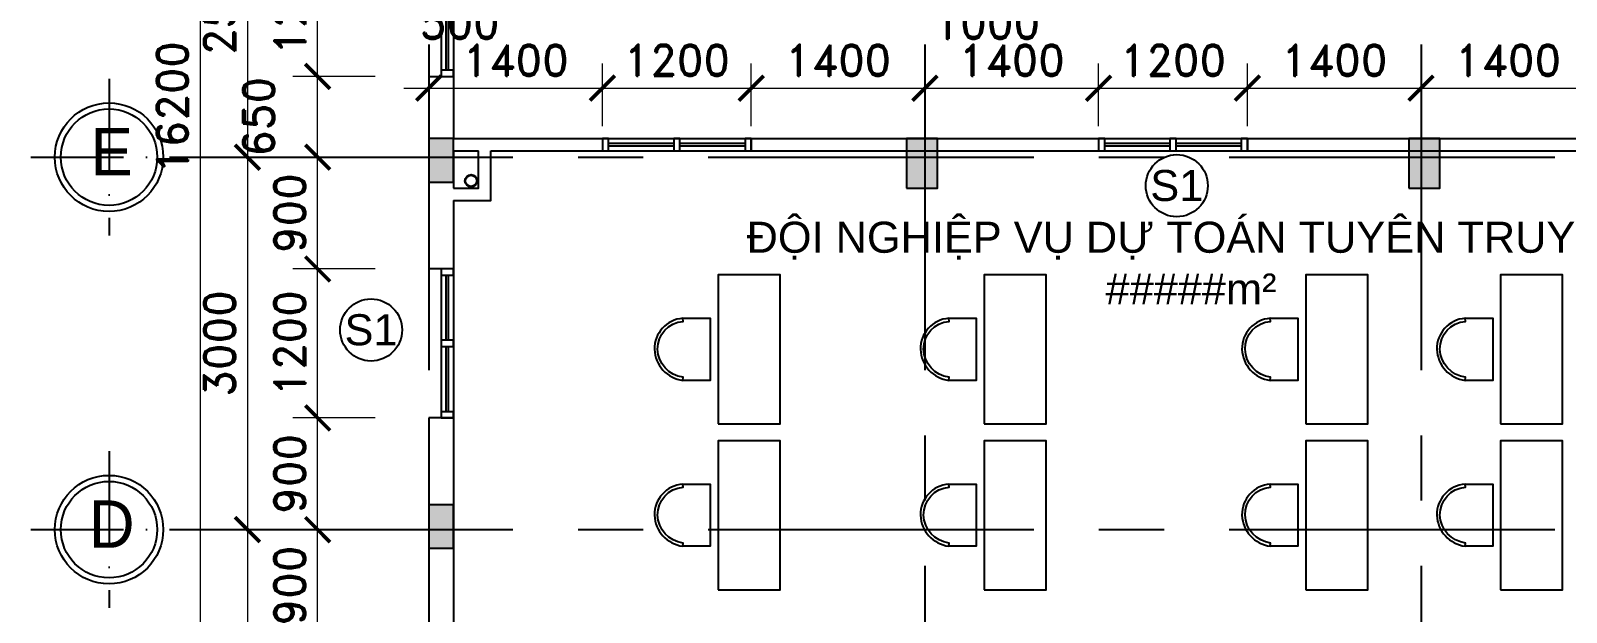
# Model space of a CAD drawing. Header units: inches. Extents: x 452443 to 881249, y 975131 to 1198310.
# Drawn here: x 675110 to 687490, y 1183633 to 1188317 of the extents above; entities that cross this region are included whole.
import ezdxf
from ezdxf.enums import TextEntityAlignment as Align

# ---------------------------------------------------------------- set-up
doc = ezdxf.new("R2010")
doc.units = ezdxf.units.IN
doc.header["$LTSCALE"] = 3.5
doc.header["$MEASUREMENT"] = 0
doc.linetypes.add('ACAD_ISO10W100', pattern=[18, 12, -3, 0, -3])
doc.linetypes.add('CENTER', pattern=[2, 1.25, -0.25, 0.25, -0.25])
for name, color, linetype in [('cot', 1, 'Continuous'), ('CUA', 4, 'Continuous'), ('DOOR-84', 84, 'Continuous'), ('hatch vl', 4, 'Continuous'), ('NOI THAT', 42, 'Continuous'), ('phong', 2, 'Continuous'), ('text', 3, 'Continuous'), ('TEXT2', 7, 'Continuous'), ('thuocdo', 3, 'Continuous'), ('Truc', 252, 'Continuous'), ('VISIONABLE-LINE126', 126, 'Continuous')]:
    doc.layers.add(name, color=color, linetype=linetype)
doc.styles.add('chu 1', font='VHELVEN0.TTF')
doc.styles.add('romand', font='romand.shx')
doc.styles.add('STYLE5', font='VAVON_.TTF')
doc.styles.add('VNI-HELVE', font='VHELVEN0.TTF')
doc.dimstyles.new('TL100', dxfattribs={"dimscale": 100, "dimtxt": 2.5, "dimasz": 2, "dimexe": 2, "dimexo": 1, "dimgap": 1, "dimtad": 1, "dimdec": 0, "dimzin": 0, "dimdsep": 46, "dimtxsty": 'romand', "dimblk": 'ARCHTICK', "dimcen": 2, "dimdle": 2, "dimclrd": 256, "dimclre": 256, "dimclrt": 7, "dimadec": 0, "dimazin": 0, "dimtfac": 0.004, "dimtdec": 0, "dimtmove": 2, "dimatfit": 3, "dimfxl": 1, "dimtolj": 1, "dimtzin": 0, "dimlwd": 20, "dimlwe": 20, "dimarcsym": 1})

# ---------------------------------------------------------------- blocks, each defined once
blk = doc.blocks.new('CS-1200')
for p, q in [((0, 100), (1200, 100)), ((0, 0), (1200, 0)), ((575, 60), (50, 60)), ((575, 40), (50, 40)), ((1150, 60), (625, 60)), ((1150, 40), (625, 40))]:
    blk.add_line(p, q)
at = {"ltscale": 5}
for points in [[(0, 0), (50, 0), (50, 100), (0, 100)], [(575, 0), (625, 0), (625, 100), (575, 100)], [(1150, 0), (1200, 0), (1200, 100), (1150, 100)]]:
    blk.add_lwpolyline(points, close=True, dxfattribs=at)
blk = doc.blocks.new('banhoc')
blk.add_lwpolyline([(-600, -500), (-600, 0), (600, 0), (600, -500)], close=True)
blk.add_lwpolyline([(250, -786), (250, -564), (-250, -564), (-250, -786)])
blk.add_lwpolyline([(1, -989, 0.400527), (225, -784), (250, -786, -0.400825), (0, -1014, -0.365678), (-250, -786), (-225, -783, 0.365407)], format="xyb", close=True)
blk = doc.blocks.new('truc tron')
at = {"layer": 'DOOR-84', "linetype": 'ACAD_ISO10W100', "ltscale": 20}
for p, q in [((0, -710), (0, 710)), ((710, 0), (-710, 0))]:
    blk.add_line(p, q, dxfattribs=at)
at = {"layer": 'DOOR-84', "linetype": 'Continuous'}
blk.add_circle((0, 0), 492, dxfattribs=at)
at = {"layer": 'NOI THAT', "linetype": 'Continuous'}
blk.add_circle((0, 0), 437, dxfattribs=at)
blk = doc.blocks.new('_ArchTick')
at = {"color": 0, "linetype": 'ByBlock', "const_width": 0.15}
blk.add_lwpolyline([(-0.5, -0.5), (0.5, 0.5)], dxfattribs=at)
blk = doc.blocks.new('*D3160')
at = {"layer": 'DEFPOINTS', "color": 0}
for p in [(677162, 1189798), (676857, 1187298), (677162, 1187298)]:
    blk.add_point(p, dxfattribs=at)
at = {"layer": 'thuocdo', "lineweight": 20}
for p, q in [((676857, 1189998), (676857, 1187098)), ((677062, 1189798), (676657, 1189798)), ((677062, 1187298), (676657, 1187298))]:
    blk.add_line(p, q, dxfattribs=at)
at = {"layer": 'thuocdo', "lineweight": 20, "xscale": 200, "yscale": 200, "zscale": 200}
for p, rotation in [((676857, 1189798), 90), ((676857, 1187298), 270)]:
    blk.add_blockref('_ArchTick', p, dxfattribs=dict(at, rotation=rotation))
at = {"layer": 'thuocdo', "color": 7, "insert": (676632, 1188548), "char_height": 250, "attachment_point": 5, "rotation": 90, "style": 'romand'}
blk.add_mtext('\\A1;2500', dxfattribs=at)
blk = doc.blocks.new('*D3161')
at = {"layer": 'DEFPOINTS', "color": 0}
for p in [(677162, 1187298), (676857, 1184298), (677802, 1184298)]:
    blk.add_point(p, dxfattribs=at)
at = {"layer": 'thuocdo', "lineweight": 20}
for p, q in [((676857, 1187498), (676857, 1184098)), ((677062, 1187298), (676657, 1187298)), ((677702, 1184298), (676657, 1184298))]:
    blk.add_line(p, q, dxfattribs=at)
at = {"layer": 'thuocdo', "lineweight": 20, "xscale": 200, "yscale": 200, "zscale": 200}
for p, rotation in [((676857, 1187298), 90), ((676857, 1184298), 270)]:
    blk.add_blockref('_ArchTick', p, dxfattribs=dict(at, rotation=rotation))
at = {"layer": 'thuocdo', "color": 7, "insert": (676632, 1185798), "char_height": 250, "attachment_point": 5, "rotation": 90, "style": 'romand'}
blk.add_mtext('\\A1;3000', dxfattribs=at)
blk = doc.blocks.new('*D3162')
at = {"layer": 'DEFPOINTS', "color": 0}
for p in [(677802, 1184298), (676857, 1181298), (678169, 1181298)]:
    blk.add_point(p, dxfattribs=at)
at = {"layer": 'thuocdo', "lineweight": 20}
for p, q in [((676857, 1184498), (676857, 1181098)), ((677702, 1184298), (676657, 1184298)), ((678069, 1181298), (676657, 1181298))]:
    blk.add_line(p, q, dxfattribs=at)
at = {"layer": 'thuocdo', "lineweight": 20, "xscale": 200, "yscale": 200, "zscale": 200}
for p, rotation in [((676857, 1184298), 90), ((676857, 1181298), 270)]:
    blk.add_blockref('_ArchTick', p, dxfattribs=dict(at, rotation=rotation))
at = {"layer": 'thuocdo', "color": 7, "insert": (676632, 1182798), "char_height": 250, "attachment_point": 5, "rotation": 90, "style": 'romand'}
blk.add_mtext('\\A1;3000', dxfattribs=at)
blk = doc.blocks.new('*D3164')
at = {"layer": 'DEFPOINTS', "color": 0}
for p in [(678274, 1195798), (676477, 1179598), (678259, 1179598)]:
    blk.add_point(p, dxfattribs=at)
at = {"layer": 'thuocdo', "lineweight": 20}
for p, q in [((676477, 1195998), (676477, 1179398)), ((678174, 1195798), (676277, 1195798)), ((678159, 1179598), (676277, 1179598))]:
    blk.add_line(p, q, dxfattribs=at)
at = {"layer": 'thuocdo', "lineweight": 20, "xscale": 200, "yscale": 200, "zscale": 200}
for p, rotation in [((676477, 1195798), 90), ((676477, 1179598), 270)]:
    blk.add_blockref('_ArchTick', p, dxfattribs=dict(at, rotation=rotation))
at = {"layer": 'thuocdo', "color": 7, "insert": (676252, 1187698), "char_height": 250, "attachment_point": 5, "rotation": 90, "style": 'romand'}
blk.add_mtext('\\A1;16200', dxfattribs=at)
blk = doc.blocks.new('*D3204')
at = {"layer": 'DEFPOINTS', "color": 0}
for p in [(677423, 1184298), (677987, 1184298), (677987, 1183398)]:
    blk.add_point(p, dxfattribs=at)
at = {"layer": 'thuocdo', "lineweight": 20}
for p, q in [((677423, 1183198), (677423, 1184498)), ((677887, 1184298), (677223, 1184298)), ((677887, 1183398), (677223, 1183398))]:
    blk.add_line(p, q, dxfattribs=at)
at = {"layer": 'thuocdo', "lineweight": 20, "xscale": 200, "yscale": 200, "zscale": 200}
for p, rotation in [((677423, 1184298), 90), ((677423, 1183398), 270)]:
    blk.add_blockref('_ArchTick', p, dxfattribs=dict(at, rotation=rotation))
at = {"layer": 'thuocdo', "color": 7, "insert": (677198, 1183848), "char_height": 250, "attachment_point": 5, "rotation": 90, "style": 'romand'}
blk.add_mtext('\\A1;900', dxfattribs=at)
blk = doc.blocks.new('*D3205')
at = {"layer": 'DEFPOINTS', "color": 0}
for p in [(677423, 1185198), (677987, 1185198), (677987, 1184298)]:
    blk.add_point(p, dxfattribs=at)
at = {"layer": 'thuocdo', "lineweight": 20}
for p, q in [((677423, 1184098), (677423, 1185398)), ((677887, 1185198), (677223, 1185198)), ((677887, 1184298), (677223, 1184298))]:
    blk.add_line(p, q, dxfattribs=at)
at = {"layer": 'thuocdo', "lineweight": 20, "xscale": 200, "yscale": 200, "zscale": 200}
for p, rotation in [((677423, 1185198), 90), ((677423, 1184298), 270)]:
    blk.add_blockref('_ArchTick', p, dxfattribs=dict(at, rotation=rotation))
at = {"layer": 'thuocdo', "color": 7, "insert": (677198, 1184748), "char_height": 250, "attachment_point": 5, "rotation": 90, "style": 'romand'}
blk.add_mtext('\\A1;900', dxfattribs=at)
blk = doc.blocks.new('*D3206')
at = {"layer": 'DEFPOINTS', "color": 0}
for p in [(677423, 1186398), (677987, 1186398), (677987, 1185198)]:
    blk.add_point(p, dxfattribs=at)
at = {"layer": 'thuocdo', "lineweight": 20}
for p, q in [((677423, 1184998), (677423, 1186598)), ((677887, 1186398), (677223, 1186398)), ((677887, 1185198), (677223, 1185198))]:
    blk.add_line(p, q, dxfattribs=at)
at = {"layer": 'thuocdo', "lineweight": 20, "xscale": 200, "yscale": 200, "zscale": 200}
for p, rotation in [((677423, 1186398), 90), ((677423, 1185198), 270)]:
    blk.add_blockref('_ArchTick', p, dxfattribs=dict(at, rotation=rotation))
at = {"layer": 'thuocdo', "color": 7, "insert": (677198, 1185798), "char_height": 250, "attachment_point": 5, "rotation": 90, "style": 'romand'}
blk.add_mtext('\\A1;1200', dxfattribs=at)
blk = doc.blocks.new('*D3207')
at = {"layer": 'DEFPOINTS', "color": 0}
for p in [(677423, 1187298), (677987, 1187298), (677987, 1186398)]:
    blk.add_point(p, dxfattribs=at)
at = {"layer": 'thuocdo', "lineweight": 20}
for p, q in [((677423, 1186198), (677423, 1187498)), ((677887, 1187298), (677223, 1187298)), ((677887, 1186398), (677223, 1186398))]:
    blk.add_line(p, q, dxfattribs=at)
at = {"layer": 'thuocdo', "lineweight": 20, "xscale": 200, "yscale": 200, "zscale": 200}
for p, rotation in [((677423, 1187298), 90), ((677423, 1186398), 270)]:
    blk.add_blockref('_ArchTick', p, dxfattribs=dict(at, rotation=rotation))
at = {"layer": 'thuocdo', "color": 7, "insert": (677198, 1186848), "char_height": 250, "attachment_point": 5, "rotation": 90, "style": 'romand'}
blk.add_mtext('\\A1;900', dxfattribs=at)
blk = doc.blocks.new('*D3208')
at = {"layer": 'DEFPOINTS', "color": 0}
for p in [(677423, 1187948), (677987, 1187948), (677987, 1187298)]:
    blk.add_point(p, dxfattribs=at)
at = {"layer": 'thuocdo', "lineweight": 20}
for p, q in [((677423, 1187098), (677423, 1188148)), ((677887, 1187948), (677223, 1187948)), ((677887, 1187298), (677223, 1187298))]:
    blk.add_line(p, q, dxfattribs=at)
at = {"layer": 'thuocdo', "lineweight": 20, "xscale": 200, "yscale": 200, "zscale": 200}
for p, rotation in [((677423, 1187948), 90), ((677423, 1187298), 270)]:
    blk.add_blockref('_ArchTick', p, dxfattribs=dict(at, rotation=rotation))
at = {"layer": 'thuocdo', "color": 7, "insert": (676948, 1187623), "char_height": 250, "attachment_point": 5, "rotation": 90, "style": 'romand'}
blk.add_mtext('\\A1;650', dxfattribs=at)
blk = doc.blocks.new('*D3209')
at = {"layer": 'DEFPOINTS', "color": 0}
for p in [(677423, 1189148), (677987, 1189148), (677987, 1187948)]:
    blk.add_point(p, dxfattribs=at)
at = {"layer": 'thuocdo', "lineweight": 20}
for p, q in [((677423, 1187748), (677423, 1189348)), ((677887, 1189148), (677223, 1189148)), ((677887, 1187948), (677223, 1187948))]:
    blk.add_line(p, q, dxfattribs=at)
at = {"layer": 'thuocdo', "lineweight": 20, "xscale": 200, "yscale": 200, "zscale": 200}
for p, rotation in [((677423, 1189148), 90), ((677423, 1187948), 270)]:
    blk.add_blockref('_ArchTick', p, dxfattribs=dict(at, rotation=rotation))
at = {"layer": 'thuocdo', "color": 7, "insert": (677198, 1188548), "char_height": 250, "attachment_point": 5, "rotation": 90, "style": 'romand'}
blk.add_mtext('\\A1;1200', dxfattribs=at)
blk = doc.blocks.new('*D3251')
at = {"layer": 'DEFPOINTS', "color": 0}
for p in [(679719, 1187854), (678319, 1187518), (679719, 1187448)]:
    blk.add_point(p, dxfattribs=at)
at = {"layer": 'thuocdo', "lineweight": 20}
for p, q in [((678319, 1187618), (678319, 1188054)), ((679719, 1187548), (679719, 1188054)), ((678119, 1187854), (679919, 1187854))]:
    blk.add_line(p, q, dxfattribs=at)
at = {"layer": 'thuocdo', "lineweight": 20, "xscale": 200, "yscale": 200, "zscale": 200, "rotation": 180}
blk.add_blockref('_ArchTick', (678319, 1187854), dxfattribs=at)
at = {"layer": 'thuocdo', "lineweight": 20, "xscale": 200, "yscale": 200, "zscale": 200}
blk.add_blockref('_ArchTick', (679719, 1187854), dxfattribs=at)
at = {"layer": 'thuocdo', "color": 7, "insert": (679019, 1188079), "char_height": 250, "attachment_point": 5, "style": 'romand'}
blk.add_mtext('\\A1;1400', dxfattribs=at)
blk = doc.blocks.new('*D3252')
at = {"layer": 'DEFPOINTS', "color": 0}
for p in [(680919, 1187854), (679719, 1187448), (680919, 1187448)]:
    blk.add_point(p, dxfattribs=at)
at = {"layer": 'thuocdo', "lineweight": 20}
for p, q in [((679719, 1187548), (679719, 1188054)), ((680919, 1187548), (680919, 1188054)), ((679519, 1187854), (681119, 1187854))]:
    blk.add_line(p, q, dxfattribs=at)
at = {"layer": 'thuocdo', "lineweight": 20, "xscale": 200, "yscale": 200, "zscale": 200, "rotation": 180}
blk.add_blockref('_ArchTick', (679719, 1187854), dxfattribs=at)
at = {"layer": 'thuocdo', "lineweight": 20, "xscale": 200, "yscale": 200, "zscale": 200}
blk.add_blockref('_ArchTick', (680919, 1187854), dxfattribs=at)
at = {"layer": 'thuocdo', "color": 7, "insert": (680319, 1188079), "char_height": 250, "attachment_point": 5, "style": 'romand'}
blk.add_mtext('\\A1;1200', dxfattribs=at)
blk = doc.blocks.new('*D3253')
at = {"layer": 'DEFPOINTS', "color": 0}
for p in [(682319, 1187854), (682319, 1187573), (680919, 1187448)]:
    blk.add_point(p, dxfattribs=at)
at = {"layer": 'thuocdo', "lineweight": 20}
for p, q in [((680919, 1187548), (680919, 1188054)), ((682319, 1187673), (682319, 1188054)), ((680719, 1187854), (682519, 1187854))]:
    blk.add_line(p, q, dxfattribs=at)
at = {"layer": 'thuocdo', "lineweight": 20, "xscale": 200, "yscale": 200, "zscale": 200, "rotation": 180}
blk.add_blockref('_ArchTick', (680919, 1187854), dxfattribs=at)
at = {"layer": 'thuocdo', "lineweight": 20, "xscale": 200, "yscale": 200, "zscale": 200}
blk.add_blockref('_ArchTick', (682319, 1187854), dxfattribs=at)
at = {"layer": 'thuocdo', "color": 7, "insert": (681619, 1188079), "char_height": 250, "attachment_point": 5, "style": 'romand'}
blk.add_mtext('\\A1;1400', dxfattribs=at)
blk = doc.blocks.new('*D3254')
at = {"layer": 'DEFPOINTS', "color": 0}
for p in [(683719, 1187854), (682319, 1187573), (683719, 1187448)]:
    blk.add_point(p, dxfattribs=at)
at = {"layer": 'thuocdo', "lineweight": 20}
for p, q in [((682319, 1187673), (682319, 1188054)), ((683719, 1187548), (683719, 1188054)), ((682119, 1187854), (683919, 1187854))]:
    blk.add_line(p, q, dxfattribs=at)
at = {"layer": 'thuocdo', "lineweight": 20, "xscale": 200, "yscale": 200, "zscale": 200, "rotation": 180}
blk.add_blockref('_ArchTick', (682319, 1187854), dxfattribs=at)
at = {"layer": 'thuocdo', "lineweight": 20, "xscale": 200, "yscale": 200, "zscale": 200}
blk.add_blockref('_ArchTick', (683719, 1187854), dxfattribs=at)
at = {"layer": 'thuocdo', "color": 7, "insert": (683019, 1188079), "char_height": 250, "attachment_point": 5, "style": 'romand'}
blk.add_mtext('\\A1;1400', dxfattribs=at)
blk = doc.blocks.new('*D3255')
at = {"layer": 'DEFPOINTS', "color": 0}
for p in [(684919, 1187854), (683719, 1187448), (684919, 1187448)]:
    blk.add_point(p, dxfattribs=at)
at = {"layer": 'thuocdo', "lineweight": 20}
for p, q in [((683719, 1187548), (683719, 1188054)), ((684919, 1187548), (684919, 1188054)), ((683519, 1187854), (685119, 1187854))]:
    blk.add_line(p, q, dxfattribs=at)
at = {"layer": 'thuocdo', "lineweight": 20, "xscale": 200, "yscale": 200, "zscale": 200, "rotation": 180}
blk.add_blockref('_ArchTick', (683719, 1187854), dxfattribs=at)
at = {"layer": 'thuocdo', "lineweight": 20, "xscale": 200, "yscale": 200, "zscale": 200}
blk.add_blockref('_ArchTick', (684919, 1187854), dxfattribs=at)
at = {"layer": 'thuocdo', "color": 7, "insert": (684319, 1188079), "char_height": 250, "attachment_point": 5, "style": 'romand'}
blk.add_mtext('\\A1;1200', dxfattribs=at)
blk = doc.blocks.new('*D3256')
at = {"layer": 'DEFPOINTS', "color": 0}
for p in [(686319, 1187854), (686319, 1187518), (684919, 1187448)]:
    blk.add_point(p, dxfattribs=at)
at = {"layer": 'thuocdo', "lineweight": 20}
for p, q in [((684919, 1187548), (684919, 1188054)), ((686319, 1187618), (686319, 1188054)), ((684719, 1187854), (686519, 1187854))]:
    blk.add_line(p, q, dxfattribs=at)
at = {"layer": 'thuocdo', "lineweight": 20, "xscale": 200, "yscale": 200, "zscale": 200, "rotation": 180}
blk.add_blockref('_ArchTick', (684919, 1187854), dxfattribs=at)
at = {"layer": 'thuocdo', "lineweight": 20, "xscale": 200, "yscale": 200, "zscale": 200}
blk.add_blockref('_ArchTick', (686319, 1187854), dxfattribs=at)
at = {"layer": 'thuocdo', "color": 7, "insert": (685619, 1188079), "char_height": 250, "attachment_point": 5, "style": 'romand'}
blk.add_mtext('\\A1;1400', dxfattribs=at)
blk = doc.blocks.new('*D3257')
at = {"layer": 'DEFPOINTS', "color": 0}
for p in [(687719, 1187854), (686319, 1187518), (687719, 1187448)]:
    blk.add_point(p, dxfattribs=at)
at = {"layer": 'thuocdo', "lineweight": 20}
for p, q in [((686319, 1187618), (686319, 1188054)), ((687719, 1187548), (687719, 1188054)), ((686119, 1187854), (687919, 1187854))]:
    blk.add_line(p, q, dxfattribs=at)
at = {"layer": 'thuocdo', "lineweight": 20, "xscale": 200, "yscale": 200, "zscale": 200, "rotation": 180}
blk.add_blockref('_ArchTick', (686319, 1187854), dxfattribs=at)
at = {"layer": 'thuocdo', "lineweight": 20, "xscale": 200, "yscale": 200, "zscale": 200}
blk.add_blockref('_ArchTick', (687719, 1187854), dxfattribs=at)
at = {"layer": 'thuocdo', "color": 7, "insert": (687019, 1188079), "char_height": 250, "attachment_point": 5, "style": 'romand'}
blk.add_mtext('\\A1;1400', dxfattribs=at)
blk = doc.blocks.new('*D3267')
at = {"layer": 'DEFPOINTS', "color": 0}
for p in [(683319, 1189648), (682319, 1189580), (682319, 1189102)]:
    blk.add_point(p, dxfattribs=at)
at = {"layer": 'thuocdo', "linetype": 'Continuous', "lineweight": 20}
for p, q in [((683319, 1189548), (683319, 1188902)), ((682319, 1189480), (682319, 1188902)), ((683519, 1189102), (682119, 1189102))]:
    blk.add_line(p, q, dxfattribs=at)
at = {"layer": 'thuocdo', "lineweight": 20, "xscale": 200, "yscale": 200, "zscale": 200, "rotation": 180}
blk.add_blockref('_ArchTick', (682319, 1189102), dxfattribs=at)
at = {"layer": 'thuocdo', "lineweight": 20, "xscale": 200, "yscale": 200, "zscale": 200}
blk.add_blockref('_ArchTick', (683319, 1189102), dxfattribs=at)
at = {"layer": 'thuocdo', "color": 7, "insert": (682819, 1188377), "char_height": 250, "attachment_point": 5, "style": 'romand'}
blk.add_mtext('\\A1;1000', dxfattribs=at)
blk = doc.blocks.new('*D3270')
at = {"layer": 'DEFPOINTS', "color": 0}
for p in [(678319, 1189618), (678819, 1189648), (678319, 1189102)]:
    blk.add_point(p, dxfattribs=at)
at = {"layer": 'thuocdo', "linetype": 'Continuous', "lineweight": 20}
for p, q in [((678319, 1189518), (678319, 1188902)), ((678819, 1189548), (678819, 1188902)), ((679019, 1189102), (678119, 1189102))]:
    blk.add_line(p, q, dxfattribs=at)
at = {"layer": 'thuocdo', "lineweight": 20, "xscale": 200, "yscale": 200, "zscale": 200, "rotation": 180}
blk.add_blockref('_ArchTick', (678319, 1189102), dxfattribs=at)
at = {"layer": 'thuocdo', "lineweight": 20, "xscale": 200, "yscale": 200, "zscale": 200}
blk.add_blockref('_ArchTick', (678819, 1189102), dxfattribs=at)
at = {"layer": 'thuocdo', "color": 7, "insert": (678569, 1188377), "char_height": 250, "attachment_point": 5, "style": 'romand'}
blk.add_mtext('\\A1;500', dxfattribs=at)

msp = doc.modelspace()

# ---------------------------------------------------------------- hatches: boundary and pattern name
at = {"layer": 'cot'}
for points in [[(678319.4, 1187098.2), (678519.4, 1187098.2), (678519.4, 1187448.2), (678319.4, 1187448.2)], [(682169.4, 1187048.2), (682419.4, 1187048.2), (682419.4, 1187448.2), (682169.4, 1187448.2)], [(686219.4, 1187048.2), (686469.4, 1187048.2), (686469.4, 1187448.2), (686219.4, 1187448.2)], [(686219.4, 1187048.2), (686469.4, 1187048.2), (686469.4, 1187448.2), (686219.4, 1187448.2)], [(678319.4, 1184148.2), (678519.4, 1184148.2), (678519.4, 1184498.2), (678319.4, 1184498.2)]]:
    msp.add_hatch(color=256, dxfattribs=at).paths.add_polyline_path(points)

# ---------------------------------------------------------------- linework, layer by layer
for points in [[(678319.4, 1187098.2), (678519.4, 1187098.2), (678519.4, 1187448.2), (678319.4, 1187448.2)], [(682169.4, 1187048.2), (682419.4, 1187048.2), (682419.4, 1187448.2), (682169.4, 1187448.2)], [(686219.4, 1187048.2), (686469.4, 1187048.2), (686469.4, 1187448.2), (686219.4, 1187448.2)], [(686219.4, 1187048.2), (686469.4, 1187048.2), (686469.4, 1187448.2), (686219.4, 1187448.2)], [(678319.4, 1184148.2), (678519.4, 1184148.2), (678519.4, 1184498.2), (678319.4, 1184498.2)]]:
    msp.add_lwpolyline(points, close=True, dxfattribs=at)
at = {"layer": 'hatch vl'}
for centre in [(684349.9, 1187068.6), (677853.9, 1185906.5)]:
    msp.add_circle(centre, 250, dxfattribs=at)
at = {"layer": 'phong'}
for p, q in [((682319.4, 1187448.2), (683719.4, 1187448.2)), ((684919.4, 1187448.2), (687719.4, 1187448.2)), ((682319.4, 1187348.2), (683719.4, 1187348.2)), ((684919.4, 1187348.2), (687719.4, 1187348.2))]:
    msp.add_line(p, q, dxfattribs=at)
for points in [[(678319.4, 1187948.2), (678319.4, 1186398.2)], [(678319.4, 1187948.2), (678519.4, 1187948.2)], [(678519.4, 1187948.2), (678519.4, 1187448.2)], [(678519.4, 1187448.2), (679719.4, 1187448.2)], [(679719.4, 1187448.2), (679719.4, 1187348.2)], [(680919.4, 1187448.2), (680919.4, 1187348.2)], [(680919.4, 1187448.2), (682319.4, 1187448.2)], [(683719.4, 1187448.2), (683719.4, 1187348.2)], [(684919.4, 1187448.2), (684919.4, 1187348.2)], [(678519.4, 1187348.2), (678519.4, 1187048.2)], [(678519.4, 1187348.2), (678719.4, 1187348.2)], [(678519.4, 1187048.2), (678719.4, 1187048.2), (678719.4, 1187348.2)], [(678519.4, 1186948.2), (678819.4, 1186948.2), (678819.4, 1187348.2)], [(678819.4, 1187348.2), (679719.4, 1187348.2)], [(680919.4, 1187348.2), (682319.4, 1187348.2)], [(678519.4, 1186948.2), (678519.4, 1186398.2)], [(678519.4, 1186398.2), (678319.4, 1186398.2)], [(678319.4, 1185198.2), (678319.4, 1183398.2)], [(678519.4, 1185198.2), (678319.4, 1185198.2)], [(678519.4, 1185198.2), (678519.4, 1183398.2)]]:
    msp.add_lwpolyline(points, dxfattribs=at)
at = {"layer": 'thuocdo'}
for radius in [50, 45]:
    msp.add_circle((678660.3, 1187107.7), radius, dxfattribs=at)
at = {"layer": 'Truc', "linetype": 'CENTER', "ltscale": 600}
for points in [[(678319.4, 1196606.8), (678319.4, 1176688.6)], [(682319.4, 1196606.8), (682319.4, 1176688.6)], [(686319.4, 1196606.8), (686319.4, 1176641.1)], [(676372.5, 1187298.2), (708909.4, 1187298.2)], [(676372.5, 1184298.2), (708909.4, 1184298.2)]]:
    msp.add_lwpolyline(points, dxfattribs=at)

# ---------------------------------------------------------------- block references
at = {"xscale": -1, "rotation": 270}
for p in [(681152.9, 1185750.3), (683297.5, 1185750.3), (685889.2, 1185750.3), (687460.6, 1185750.3), (681152.9, 1184414.4), (683297.5, 1184414.4), (685889.2, 1184414.4), (687460.6, 1184414.4)]:
    msp.add_blockref('banhoc', p, dxfattribs=at)
at = {"layer": 'CUA', "rotation": 270}
for p in [(678419.4, 1189148.2), (678419.4, 1186398.2)]:
    msp.add_blockref('CS-1200', p, dxfattribs=at)
at = {"layer": 'CUA'}
for p in [(679719.4, 1187348.2), (683719.4, 1187348.2)]:
    msp.add_blockref('CS-1200', p, dxfattribs=at)
at = {"layer": 'VISIONABLE-LINE126', "linetype": 'Continuous', "xscale": 0.8886240000138059, "yscale": 0.8886240000138059, "zscale": 0.8886240000138059, "rotation": 180}
for p in [(675741.2, 1187298.2), (675741.2, 1184298.2)]:
    msp.add_blockref('truc tron', p, dxfattribs=at)

# ---------------------------------------------------------------- texts
at = {"char_height": 250, "width": 407.041, "attachment_point": 5, "style": 'chu 1'}
for insert in [(684349.9, 1187068.6), (677853.9, 1185906.5)]:
    msp.add_mtext('S1', dxfattribs=dict(at, insert=insert))
at = {"layer": 'text', "linetype": 'Continuous', "style": 'STYLE5'}
for s, p in [('E', (675762.9, 1187151.6)), ('D', (675762.9, 1184151.6))]:
    msp.add_text(s, height=382.5, dxfattribs=at).set_placement(p, align=Align.CENTER)
at = {"layer": 'TEXT2', "insert": (684464.7, 1186778.5), "char_height": 250, "attachment_point": 2, "style": 'VNI-HELVE'}
msp.add_mtext_dynamic_manual_height_columns('{\\C7;ÑOÄI NGHIEÄP VUÏ DÖÏ TOAÙN TUYEÂN TRUYEÀN\\P#####m²}', width=8009.558, gutter_width=1000, heights=[0], dxfattribs=at)

# ---------------------------------------------------------------- dimensions: what is measured, and where the dimension line sits
at = {"layer": 'thuocdo'}
for base, p1, p2, override, picture, middle in [((676476.8, 1179598.2), (678273.7, 1195798.2), (678259.1, 1179598.2), {"dimarcsym": 1}, '*D3164', (676251.8, 1187698.2)), ((676856.8, 1187298.2), (677162.2, 1189798.2), (677162.2, 1187298.2), {"dimarcsym": 1}, '*D3160', (676631.8, 1188548.2)), ((677422.5, 1189148.2), (677987.2, 1187948.2), (677987.2, 1189148.2), {"dimfxl": 10, "dimarcsym": 1}, '*D3209', (677197.5, 1188548.2)), ((677422.5, 1187948.2), (677987.2, 1187298.2), (677987.2, 1187948.2), {"dimfxl": 10, "dimarcsym": 1}, '*D3208', (676947.5, 1187623.2)), ((676856.8, 1184298.2), (677162.2, 1187298.2), (677801.7, 1184298.2), {"dimarcsym": 1}, '*D3161', (676631.8, 1185798.2)), ((677422.5, 1187298.2), (677987.2, 1186398.2), (677987.2, 1187298.2), {"dimfxl": 10, "dimarcsym": 1}, '*D3207', (677197.5, 1186848.2)), ((677422.5, 1186398.2), (677987.2, 1185198.2), (677987.2, 1186398.2), {"dimfxl": 10, "dimarcsym": 1}, '*D3206', (677197.5, 1185798.2)), ((677422.5, 1185198.2), (677987.2, 1184298.2), (677987.2, 1185198.2), {"dimfxl": 10, "dimarcsym": 1}, '*D3205', (677197.5, 1184748.2)), ((676856.8, 1181298.2), (677801.7, 1184298.2), (678169.4, 1181298.2), {"dimarcsym": 1}, '*D3162', (676631.8, 1182798.2)), ((677422.5, 1184298.2), (677987.2, 1183398.2), (677987.2, 1184298.2), {"dimfxl": 10, "dimarcsym": 1}, '*D3204', (677197.5, 1183848.2))]:
    dim = msp.add_linear_dim(base=base, p1=p1, p2=p2, angle=90, dimstyle='TL100', override=override, dxfattribs=at)
    dim.commit()
    dim.dimension.update_dxf_attribs({"geometry": picture, "text_midpoint": middle})
for base, p1, p2, picture, middle in [((678319.4, 1189102.1), (678819.4, 1189648.2), (678319.4, 1189617.7), '*D3270', (678569.4, 1188377.1)), ((682319.4, 1189102.1), (683319.4, 1189648.2), (682319.4, 1189580.3), '*D3267', (682819.4, 1188377.1))]:
    dim = msp.add_linear_dim(base=base, p1=p1, p2=p2, dimstyle='TL100', dxfattribs=at)
    dim.commit()
    dim.dimension.update_dxf_attribs({"geometry": picture, "text_midpoint": middle})
for base, p1, p2, picture, middle in [((679719.4, 1187854.1), (678319.4, 1187517.6), (679719.4, 1187448.2), '*D3251', (679019.4, 1188079.1)), ((680919.4, 1187854.1), (679719.4, 1187448.2), (680919.4, 1187448.2), '*D3252', (680319.4, 1188079.1)), ((682319.4, 1187854.1), (680919.4, 1187448.2), (682319.4, 1187572.8), '*D3253', (681619.4, 1188079.1)), ((683719.4, 1187854.1), (682319.4, 1187572.8), (683719.4, 1187448.2), '*D3254', (683019.4, 1188079.1)), ((684919.4, 1187854.1), (683719.4, 1187448.2), (684919.4, 1187448.2), '*D3255', (684319.4, 1188079.1)), ((686319.4, 1187854.1), (684919.4, 1187448.2), (686319.4, 1187518.2), '*D3256', (685619.4, 1188079.1)), ((687719.4, 1187854.1), (686319.4, 1187518.2), (687719.4, 1187448.2), '*D3257', (687019.4, 1188079.1))]:
    dim = msp.add_linear_dim(base=base, p1=p1, p2=p2, dimstyle='TL100', override={"dimfxl": 10, "dimarcsym": 1}, dxfattribs=at)
    dim.commit()
    dim.dimension.update_dxf_attribs({"geometry": picture, "text_midpoint": middle})

doc.saveas('drawing.dxf')
